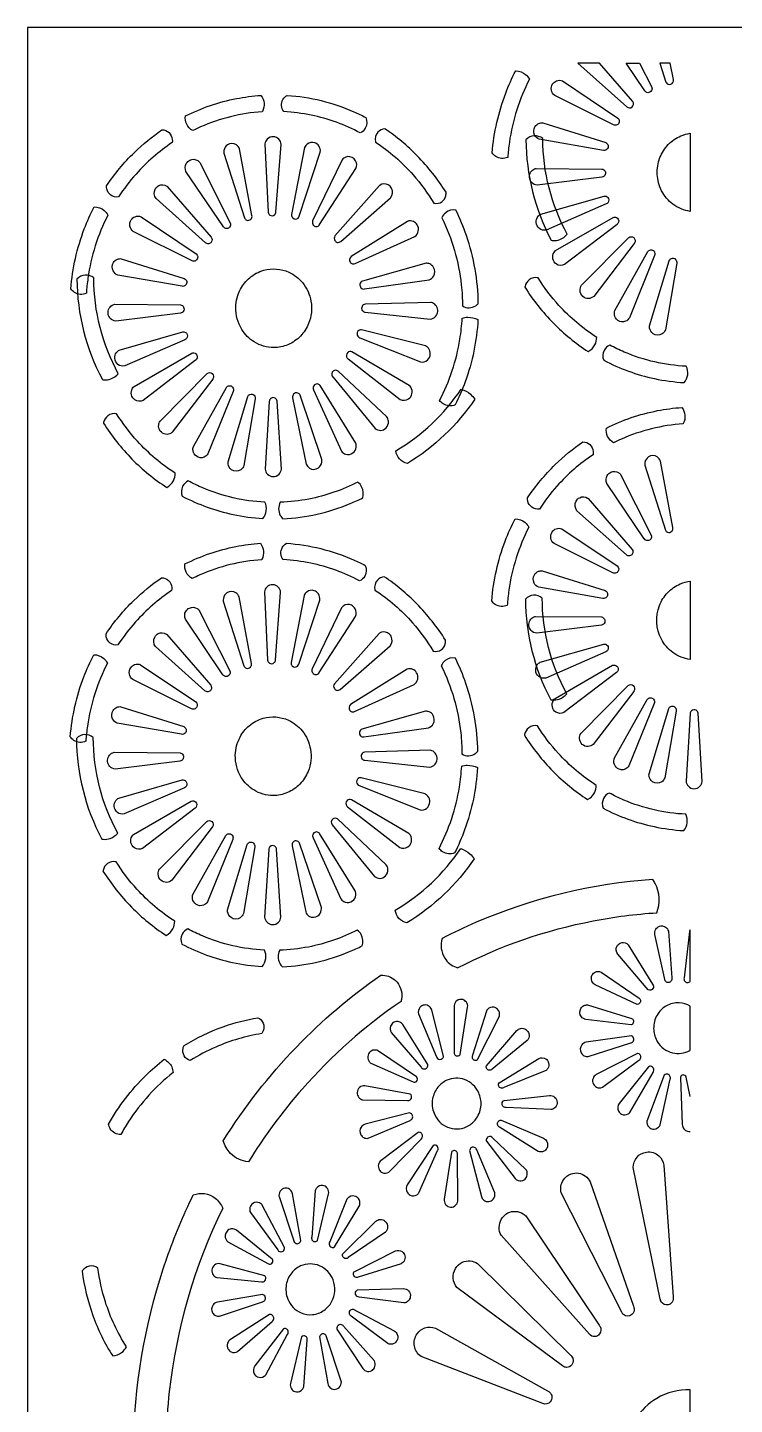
# Model space of a CAD drawing. Header units: millimetres. Extents: x -250 to 750, y -1000 to 1000.
# Drawn here: x -250 to 248, y 30 to 1000 of the extents above; entities that cross this region are included whole.
import ezdxf

# ---------------------------------------------------------------- set-up
doc = ezdxf.new("R2010")
doc.units = ezdxf.units.MM
doc.layers.add('Image', color=70, linetype='Continuous')

msp = doc.modelspace()

# ---------------------------------------------------------------- linework, layer by layer
at = {"layer": 'Image'}
msp.add_lwpolyline([(250, 1000), (-250, 1000), (-250, -1000), (250, -1000), (750, -1000), (750, 1000)], close=True, dxfattribs=at)
for points in [[(137.4, 975), (171.93, 944.13, 0.387094), (175.57, 944.05, 0.377377), (176.06, 947.92), (176.01, 947.98), (152.65, 975)], [(171.33, 975), (180.88, 975), (189.43, 958.08, -0.225381), (189.27, 955.54, -0.155632), (188.05, 954.37, -0.261207), (185.42, 954.53, -0.108449), (184.56, 955.39)], [(195.14, 975), (199.4, 961.6, 0.130391), (200.28, 960.44, 0.169611), (201.96, 959.87, 0.175476), (203.7, 960.52, 0.167351), (204.65, 962.17, 0.101764), (204.64, 963.37), (202.49, 975)], [(103.26, 963.59, 0.082595), (89.19, 919.2, 0.018752), (88.07, 908.55, -0.259254), (79.64, 909.17, -0.097878), (77.11, 911.66, -0.070627), (86.65, 953.82, -0.028296), (93.65, 969.5, -0.177435), (100.66, 966.85, -0.091688)], [(162.5, 931.46), (121.11, 952.03, -0.191001), (118.77, 955.84, -0.190896), (119.68, 960.26, -0.156955), (122.4, 962.49, -0.194939), (126.58, 962.44), (165.47, 936.28, -0.405473), (165.92, 932.21, -0.231673), (163.78, 931.14, -0.124591)], [(-84.82, 940.66, 0.087452), (-128.27, 929.95, 0.011517), (-133.7, 927.4, -0.162492), (-137.97, 931.83, -0.149188), (-138.84, 937.7, -0.068198), (-102.96, 949.96, -0.031476), (-85.67, 952.22, -0.292642), (-84.66, 940.96, -0.008281)], [(-15.83, 925.75, 0.071411), (-50.28, 938.25, 0.03824), (-69.64, 940.77, -0.303537), (-70.21, 949.41, -0.140269), (-67.31, 952.24, -0.08742), (-20.21, 940.67, -0.016285), (-11.91, 936.68, -0.241978), (-12.25, 929.05, -0.158877)], [(155.46, 913.44), (110.2, 921.31, -0.192874), (106.96, 924.27, -0.253631), (107.23, 930.12, -0.164198), (110.02, 932.52, -0.123303), (112.68, 932.89), (157.03, 918.93, -0.245729), (158.71, 916.84, -0.246154), (157.96, 914.23, -0.260204)], [(-148.22, 918.96, 0.062881), (-173.63, 896.81, 0.037035), (-185.98, 880.69, -0.205553), (-191.37, 881.95, -0.177154), (-194.2, 886.3, -0.070198), (-194.38, 888.45, -0.052104), (-174.82, 912.01, -0.043691), (-155.36, 927.97, -0.194824), (-150.41, 926.05, -0.185264), (-148.08, 921.13, -0.070969)], [(-75.11, 870.16), (-71.48, 917.68, 0.171833), (-73.13, 921.34, 0.191801), (-76.9, 923.1, 0.21169), (-81.2, 921.44, 0.161729), (-82.9, 917.99), (-80.61, 869.91, 0.220802), (-79.34, 867.87, 0.348084), (-75.99, 868.2, 0.189396)], [(-5.09, 919.35, -0.065756), (21.46, 896.18, -0.044695), (35.98, 876.35, 0.232271), (41.74, 877.34, 0.180998), (44.47, 881.54, 0.084603), (44.6, 883.99, 0.053468), (24.39, 909.59, 0.050019), (1.51, 928.72, 0.190407), (-3.3, 926.34, 0.237336), (-5.13, 919.52)], [(124.71, 850.62, 0.107197), (129.99, 854.36, 0.107776), (129.99, 854.36, -0.125115), (112.73, 921.78, 0.39411), (100.85, 921.01, 0.120984), (118.73, 850.2, 0.022964), (119.79, 850.05, 0.107779)], [(124.71, 850.62, 0.107197), (129.99, 854.36, 0.107776), (129.99, 854.36, -0.125115), (112.73, 921.78, 0.39411), (100.85, 921.01, 0.120984), (118.73, 850.2, 0.022964), (119.79, 850.05, 0.107779)], [(216.6, 925.49), (216.6, 870.53, -0.127757), (204.37, 875.54, -0.113497), (196.41, 885.03, -0.213615), (195.24, 908.39, -0.09902), (201.06, 917.55, -0.102699), (209.91, 923.67, -0.06744)], [(-92.04, 867.65), (-100.72, 914.45, 0.161395), (-103, 917.37, 0.305437), (-109.25, 917.34, 0.19976), (-111.76, 913.43, 0.074376), (-111.81, 911.59), (-97.29, 865.88, 0.204978), (-95.73, 864.34, 0.306638), (-92.76, 865.03, 0.242568)], [(-58.72, 867.12), (-43.95, 912.25, 0.188688), (-44.91, 916.6, 0.164146), (-47.8, 918.85, 0.256441), (-53.13, 917.92, 0.12917), (-54.94, 915.47), (-64.12, 868.28, 0.230014), (-63.27, 865.88, 0.397518), (-59.56, 865.79, 0.137476)], [(-112.12, 859.68), (-138.47, 898.7, -0.239533), (-138.23, 904.27, -0.154793), (-135.69, 906.67, -0.266428), (-130.13, 906.26, -0.079573), (-128.78, 904.99), (-107.26, 862.36, -0.260927), (-107.62, 859.5, -0.229291), (-109.7, 858.39, -0.254912), (-112.07, 859.59)], [(-44.4, 861.18), (-18.79, 900.73, 0.230244), (-19.03, 906.11, 0.15538), (-21.55, 908.56, 0.278711), (-27.33, 908.07, 0.076301), (-28.59, 906.82), (-49.32, 863.76, 0.262539), (-48.89, 860.91, 0.23068), (-46.77, 859.84, 0.255564), (-44.44, 861.12)], [(154.35, 894.62), (108.79, 888.96, -0.199107), (104.85, 890.88, -0.323961), (104.19, 898.05, -0.165954), (107, 900.49, -0.048578), (108.04, 900.79), (154.38, 900.34, -0.253337), (156.57, 898.8, -0.278915), (156.32, 895.76, -0.218913)], [(-124.76, 848.41), (-159.54, 879.5, -0.299825), (-160.11, 886.24, -0.15347), (-157.62, 888.67, -0.268031), (-152.03, 888.35, -0.021101), (-151.64, 888.07), (-120.67, 852.26, -0.312055), (-120.62, 848.9, -0.211977), (-122.47, 847.7, -0.230776)], [(-29.53, 849.37), (5.62, 880.02, 0.301239), (6.25, 886.78, 0.154143), (3.76, 889.23, 0.269333), (-1.85, 888.92, 0.017813), (-2.18, 888.68), (-33.56, 853.26, 0.313511), (-33.65, 849.89, 0.197931), (-31.94, 848.7, 0.243113)], [(-193.43, 867.87, 0.082595), (-207.49, 823.49, 0.018752), (-208.61, 812.83, -0.259254), (-217.05, 813.45, -0.097878), (-219.57, 815.94, -0.070627), (-210.04, 858.1, -0.028296), (-203.04, 873.78, -0.177435), (-196.03, 871.13, -0.091688)], [(157.44, 875.76), (115.12, 857.33, -0.230853), (110.31, 858.43, -0.207407), (108.09, 862.75, -0.176877), (109.25, 866.77, -0.117162), (111.27, 868.5), (155.95, 881.27, -0.268409), (158.53, 880.33, -0.336023), (158.69, 876.77, -0.148929)], [(-134.19, 835.74), (-175.58, 856.31, -0.191001), (-177.91, 860.12, -0.190896), (-177.01, 864.54, -0.156955), (-174.29, 866.77, -0.194939), (-170.11, 866.73), (-131.21, 840.56, -0.405473), (-130.77, 836.49, -0.231673), (-132.9, 835.43, -0.124591)], [(-19.38, 833.73), (22.64, 852.88, 0.19273), (25.1, 856.64, 0.192105), (24.3, 861.11, 0.157922), (21.6, 863.41, 0.190904), (17.51, 863.48), (-22.2, 838.65, 0.408429), (-22.75, 834.57, 0.233269), (-20.62, 833.46, 0.120152)], [(41.62, 866.03, -0.087205), (55.36, 818.81, -0.026133), (56.21, 803.89, 0.299312), (65.58, 804.09, 0.067358), (67.35, 805.69, 0.079186), (58.99, 853.47, 0.031834), (51.54, 871.34, 0.219825), (44.36, 869.6, 0.12163)], [(164.98, 861.31), (128.03, 833.05, -0.275916), (122.3, 833.4, -0.188595), (119.85, 837.06, -0.197956), (120.64, 841.66, -0.07342), (121.75, 842.96), (162.28, 866.31, -0.305607), (165.27, 865.79, -0.366156), (165.65, 862, -0.086603)], [(177.08, 847.96), (148.55, 810.63, -0.179588), (144.95, 809.12, -0.197111), (140.91, 810.61, -0.196697), (138.97, 814.81, -0.160661), (139.99, 818.49), (173.22, 852.05, -0.369317), (176.74, 852.02, -0.376444), (177.23, 848.16, -0.021963)], [(-141.23, 817.72), (-186.49, 825.6, -0.192874), (-189.72, 828.55, -0.253631), (-189.46, 834.4, -0.164198), (-186.67, 836.8, -0.123303), (-184, 837.18), (-139.65, 823.21, -0.245729), (-137.98, 821.12, -0.246154), (-138.73, 818.51, -0.260204)], [(191.46, 839.39), (173.71, 795.44, -0.158404), (171.02, 793.11, -0.260143), (165.59, 793.74, -0.193155), (163.21, 797.57, -0.124921), (163.43, 800.6), (186.68, 842.24, -0.217127), (188.6, 843.43, -0.261449), (191.09, 842.39, -0.274352)], [(206.98, 834.1), (199.02, 787.16, -0.161485), (196.79, 784.2, -0.317763), (190.32, 784.28, -0.199787), (187.93, 788.28, -0.062992), (187.9, 789.84), (201.71, 835.78, -0.205112), (203.25, 837.36, -0.307442), (206.23, 836.71, -0.241735)], [(-191.37, 752.45, 0.107197), (-186.1, 756.19, 0.107776), (-186.1, 756.19, -0.125115), (-203.35, 823.61, 0.39411), (-215.23, 822.84, 0.120984), (-197.35, 752.03, 0.022964), (-196.29, 751.88, 0.107779)], [(-191.37, 752.45, 0.107197), (-186.1, 756.19, 0.107776), (-186.1, 756.19, -0.125115), (-203.35, 823.61, 0.39411), (-215.23, 822.84, 0.120984), (-197.35, 752.03, 0.022964), (-196.29, 751.88, 0.107779)], [(-76.72, 774.59, -0.139461), (-90.43, 778.53, -0.114654), (-99.16, 787.32, -0.145214), (-103.38, 803.05, -0.117251), (-100.03, 815.75, -0.094704), (-93.6, 823.74, -0.108293), (-83.71, 829.03, -0.17705), (-66.02, 827.67, -0.115762), (-56.28, 820.1, -0.126773), (-50.46, 807.2, -0.140719), (-52.15, 791.5, -0.095862), (-57.85, 782.7, -0.102397), (-66.69, 776.62, -0.100331)], [(-12.82, 815.86), (32.65, 822.3, 0.193838), (35.98, 825.17, 0.254117), (35.86, 831.04, 0.164386), (33.12, 833.51, 0.121483), (30.51, 833.95), (-14.23, 821.39, 0.246876), (-15.97, 819.35, 0.246475), (-15.28, 816.72, 0.258599)], [(150.72, 781.75, -0.066258), (124.05, 804.3, -0.044949), (109.4, 823.71, 0.215186), (103.25, 822.32, 0.177083), (100.22, 817.55, 0.013978), (100.13, 817.08, 0.053883), (120.21, 791.78, 0.05404), (144.69, 771.76, 0.151539), (149.4, 776.51, 0.116415)], [(-142.33, 798.9), (-187.89, 793.24, -0.199107), (-191.83, 795.17, -0.323961), (-192.49, 802.34, -0.165954), (-189.68, 804.77, -0.048578), (-188.65, 805.08), (-142.31, 804.63, -0.253337), (-140.12, 803.08, -0.278915), (-140.37, 800.04, -0.218913)], [(-12.25, 799.44), (33.4, 794.58, 0.198927), (37.31, 796.57, 0.324251), (37.85, 803.76, 0.166212), (35, 806.14, 0.048376), (33.96, 806.42), (-12.37, 805.16, 0.253096), (-14.53, 803.58, 0.27924), (-14.23, 800.54, 0.218897)], [(59.87, 795.91, -0.123426), (67.11, 794.33, -0.073203), (58.07, 750.42, -0.029152), (51.06, 734.16, -0.241873), (42.58, 734.96, -0.089479), (40.03, 737.32, 0.080791), (54.39, 780.51, 0.025963), (55.98, 795.25, -0.137292)], [(-139.25, 780.04), (-181.57, 761.62, -0.230853), (-186.38, 762.72, -0.207407), (-188.59, 767.03, -0.176877), (-187.44, 771.05, -0.117162), (-185.42, 772.79), (-140.73, 785.56, -0.268409), (-138.15, 784.61, -0.336023), (-137.99, 781.05, -0.148929)], [(-16.15, 781.55), (26.68, 764.44, 0.231384), (31.47, 765.7, 0.207986), (33.55, 770.11, 0.178031), (32.24, 774.1, 0.114904), (30.2, 775.72), (-14.82, 787.11, 0.268933), (-17.38, 786.08, 0.338003), (-17.42, 782.5, 0.14678)], [(213.76, 761.42, -0.08931), (170.13, 771.4, -0.022258), (159.87, 776.33, 0.176322), (155.88, 772.57, 0.215818), (155.6, 765.65, 0.06842), (191.42, 752.71, 0.038082), (212.31, 749.89, 0.295471)], [(-131.71, 765.6), (-168.66, 737.33, -0.275916), (-174.39, 737.68, -0.188595), (-176.84, 741.34, -0.197956), (-176.05, 745.94, -0.07342), (-174.93, 747.25), (-134.41, 770.59, -0.305607), (-131.42, 770.08, -0.366156), (-131.04, 766.29, -0.086603)], [(-24.35, 766.58), (12.42, 738.08, 0.275527), (18.15, 738.39, 0.188371), (20.62, 742.01, 0.197521), (19.88, 746.62, 0.074456), (18.76, 747.95), (-21.63, 771.56, 0.305205), (-24.62, 771.07, 0.382004), (-24.94, 767.16, 0.073265)], [(-119.61, 752.24), (-148.14, 714.92, -0.179588), (-151.73, 713.4, -0.197111), (-155.77, 714.89, -0.196697), (-157.72, 719.1, -0.160661), (-156.7, 722.78), (-123.47, 756.33, -0.369317), (-119.95, 756.3, -0.376444), (-119.46, 752.45, -0.021963)], [(-35.14, 753.85), (-5.34, 717.6, 0.187558), (-1.53, 716.22, 0.193695), (2.37, 717.93, 0.21241), (4.07, 722.63, 0.140312), (2.94, 725.77), (-31.42, 758.07, 0.348668), (-34.78, 758.05, 0.401834), (-35.27, 754, 0.017923)], [(-105.22, 743.67), (-122.98, 699.72, -0.158404), (-125.67, 697.4, -0.260143), (-131.1, 698.02, -0.193155), (-133.48, 701.85, -0.124921), (-133.26, 704.89), (-110, 746.52, -0.217127), (-108.08, 747.72, -0.261449), (-105.6, 746.68, -0.274352)], [(-48.66, 744.79), (-29, 701.72, 0.16827), (-26.02, 699.46, 0.245809), (-20.89, 700.35, 0.201005), (-18.59, 704.45, 0.120869), (-18.96, 707.36), (-44.01, 747.86, 0.231682), (-46.12, 748.97, 0.257082), (-48.48, 747.71, 0.2642)], [(-89.71, 738.39), (-97.66, 691.45, -0.161485), (-99.9, 688.49, -0.317763), (-106.36, 688.57, -0.199787), (-108.76, 692.56, -0.062992), (-108.79, 694.12), (-94.98, 740.07, -0.205112), (-93.44, 741.64, -0.307442), (-90.45, 740.99, -0.241735)], [(-79.82, 736.55), (-82.74, 688.99, 0.172026), (-81.04, 685.35, 0.191923), (-77.25, 683.66, 0.211473), (-72.97, 685.39, 0.161596), (-71.32, 688.86), (-74.32, 736.9, 0.221073), (-75.62, 738.91, 0.347801), (-78.97, 738.53, 0.189267)], [(-63.36, 739.18), (-53.83, 692.55, 0.161264), (-51.52, 689.68, 0.304557), (-45.28, 689.82, 0.19918), (-42.83, 693.76, 0.075718), (-42.8, 695.63), (-58.15, 741.05, 0.204786), (-59.73, 742.56, 0.30565), (-62.69, 741.82, 0.243622)], [(61.8, 741.68, -0.065364), (64.81, 738.16, -0.108135), (17.42, 692.98, -0.325935), (9.23, 701.94, 0.113515), (55.32, 745.36, -0.092972), (55.32, 745.36, -0.093745)], [(61.8, 741.68, -0.065364), (64.81, 738.16, -0.108135), (17.42, 692.98, -0.325935), (9.23, 701.94, 0.113515), (55.32, 745.36, -0.092972), (55.32, 745.36, -0.093745)], [(-145.97, 686.04, -0.066258), (-172.64, 708.59, -0.044949), (-187.28, 728, 0.215186), (-193.43, 726.61, 0.177083), (-196.47, 721.83, 0.013978), (-196.56, 721.37, 0.053883), (-176.48, 696.06, 0.05404), (-152, 676.04, 0.151539), (-147.29, 680.79, 0.116415)], [(211.5, 720.85, 0.087452), (168.05, 710.13, 0.011517), (162.62, 707.58, -0.162492), (158.35, 712.01, -0.149188), (157.49, 717.88, -0.068198), (193.37, 730.14, -0.031476), (210.65, 732.4, -0.292642), (211.67, 721.14, -0.008281)], [(148.1, 699.14, 0.062881), (122.7, 676.99, 0.037035), (110.34, 660.87, -0.205553), (104.95, 662.13, -0.177154), (102.12, 666.48, -0.070198), (101.94, 668.63, -0.052104), (121.5, 692.19, -0.043691), (140.96, 708.15, -0.194824), (145.91, 706.23, -0.185264), (148.24, 701.31, -0.070969)], [(204.28, 647.83), (195.6, 694.63, 0.161395), (193.33, 697.55, 0.305437), (187.07, 697.52, 0.19976), (184.56, 693.61, 0.074376), (184.51, 691.77), (199.04, 646.06, 0.204978), (200.59, 644.52, 0.306638), (203.57, 645.21, 0.242568)], [(-82.93, 665.7, -0.08931), (-126.56, 675.69, -0.022258), (-136.82, 680.62, 0.176322), (-140.81, 676.85, 0.215818), (-141.09, 669.93, 0.06842), (-105.27, 656.99, 0.038082), (-84.38, 654.17, 0.295471)], [(-17.47, 679.87, -0.071174), (-51.95, 667.89, -0.039801), (-72.12, 665.6, 0.249732), (-72.08, 656.4, 0.082588), (-70.19, 653.96, 0.086847), (-22.91, 664.64, 0.017103), (-14.07, 668.69, 0.196913), (-14.79, 676.6, 0.106803)], [(184.2, 639.86), (157.85, 678.88, -0.239533), (158.09, 684.45, -0.154793), (160.63, 686.85, -0.266428), (166.19, 686.44, -0.079573), (167.54, 685.17), (189.07, 642.54, -0.260927), (188.7, 639.69, -0.229291), (186.62, 638.57, -0.254912), (184.26, 639.77)], [(171.57, 628.6), (136.78, 659.68, -0.299825), (136.22, 666.42, -0.15347), (138.7, 668.85, -0.268031), (144.29, 668.53, -0.021101), (144.68, 668.25), (175.65, 632.44, -0.312055), (175.71, 629.08, -0.211977), (173.85, 627.88, -0.230776)], [(102.89, 648.05, 0.082595), (88.83, 603.67, 0.018752), (87.71, 593.01, -0.259254), (79.28, 593.63, -0.097878), (76.75, 596.12, -0.070627), (86.28, 638.28, -0.028296), (93.28, 653.96, -0.177435), (100.3, 651.31, -0.091688)], [(162.13, 615.92), (120.74, 636.49, -0.191001), (118.41, 640.3, -0.190896), (119.31, 644.72, -0.156955), (122.03, 646.95, -0.194939), (126.21, 646.91), (165.11, 620.74, -0.405473), (165.55, 616.67, -0.231673), (163.42, 615.61, -0.124591)], [(-85.18, 625.13, 0.087452), (-128.64, 614.42, 0.011517), (-134.07, 611.86, -0.162492), (-138.34, 616.3, -0.149188), (-139.2, 622.16, -0.068198), (-103.32, 634.42, -0.031476), (-86.04, 636.69, -0.292642), (-85.02, 625.43, -0.008281)], [(-16.2, 610.22, 0.071411), (-50.65, 622.72, 0.03824), (-70, 625.23, -0.303537), (-70.57, 633.88, -0.140269), (-67.68, 636.7, -0.08742), (-20.58, 625.14, -0.016285), (-12.28, 621.15, -0.241978), (-12.62, 613.51, -0.158877)], [(-148.59, 603.43, 0.062881), (-173.99, 581.28, 0.037035), (-186.35, 565.15, -0.205553), (-191.74, 566.41, -0.177154), (-194.56, 570.76, -0.070198), (-194.75, 572.91, -0.052104), (-175.18, 596.47, -0.043691), (-155.72, 612.43, -0.194824), (-150.78, 610.51, -0.185264), (-148.45, 605.6, -0.070969)], [(-5.46, 603.81, -0.065756), (21.09, 580.64, -0.044695), (35.61, 560.82, 0.232271), (41.37, 561.81, 0.180998), (44.11, 566, 0.084603), (44.23, 568.46, 0.053468), (24.03, 594.05, 0.050019), (1.15, 613.19, 0.190407), (-3.67, 610.81, 0.237336), (-5.49, 603.99)], [(155.09, 597.9), (109.84, 605.78, -0.192874), (106.6, 608.73, -0.253631), (106.86, 614.58, -0.164198), (109.65, 616.98, -0.123303), (112.32, 617.36), (156.67, 603.39, -0.245729), (158.34, 601.3, -0.246154), (157.59, 598.7, -0.260204)], [(-92.41, 552.11), (-101.09, 598.92, 0.161395), (-103.36, 601.83, 0.305437), (-109.61, 601.81, 0.19976), (-112.12, 597.89, 0.074376), (-112.17, 596.06), (-97.65, 550.35, 0.204978), (-96.1, 548.8, 0.306638), (-93.12, 549.49, 0.242568)], [(-75.47, 554.63), (-71.85, 602.14, 0.171833), (-73.5, 605.81, 0.191801), (-77.26, 607.56, 0.21169), (-81.56, 605.9, 0.161729), (-83.26, 602.45), (-80.98, 554.37, 0.220802), (-79.71, 552.34, 0.348084), (-76.36, 552.66, 0.189396)], [(-59.08, 551.59), (-44.31, 596.71, 0.188688), (-45.28, 601.06, 0.164146), (-48.16, 603.31, 0.256441), (-53.5, 602.38, 0.12917), (-55.31, 599.93), (-64.48, 552.75, 0.230014), (-63.64, 550.35, 0.397518), (-59.92, 550.26, 0.137476)], [(216.6, 610), (216.6, 554.94, -0.127974), (204.29, 559.79, -0.113698), (196.21, 569.17, -0.217057), (194.88, 592.87, -0.09911), (200.71, 602.03, -0.102535), (209.55, 608.13, -0.070951)], [(-112.49, 544.14), (-138.84, 583.17, -0.239533), (-138.6, 588.73, -0.154793), (-136.05, 591.13, -0.266428), (-130.5, 590.72, -0.079573), (-129.15, 589.45), (-107.62, 546.82, -0.260927), (-107.99, 543.97, -0.229291), (-110.07, 542.85, -0.254912), (-112.43, 544.05)], [(-44.77, 545.64), (-19.16, 585.19, 0.230244), (-19.4, 590.57, 0.15538), (-21.91, 593.02, 0.278711), (-27.69, 592.54, 0.076301), (-28.96, 591.28), (-49.68, 548.23, 0.262539), (-49.26, 545.37, 0.23068), (-47.14, 544.3, 0.255564), (-44.8, 545.59)], [(124.32, 526.99, 0.107197), (129.6, 530.73, 0.107776), (129.6, 530.73, -0.125115), (112.34, 598.16, 0.39411), (100.46, 597.38, 0.120984), (118.34, 526.57, 0.022964), (119.4, 526.42, 0.107779)], [(124.32, 526.99, 0.107197), (129.6, 530.73, 0.107776), (129.6, 530.73, -0.125115), (112.34, 598.16, 0.39411), (100.46, 597.38, 0.120984), (118.34, 526.57, 0.022964), (119.4, 526.42, 0.107779)], [(153.99, 579.08), (108.43, 573.42, -0.199107), (104.49, 575.35, -0.323961), (103.83, 582.52, -0.165954), (106.64, 584.95, -0.048578), (107.68, 585.26), (154.01, 584.81, -0.253337), (156.2, 583.26, -0.278915), (155.95, 580.22, -0.218913)], [(-125.12, 532.88), (-159.9, 563.97, -0.299825), (-160.47, 570.71, -0.15347), (-157.99, 573.14, -0.268031), (-152.4, 572.82, -0.021101), (-152.01, 572.54), (-121.04, 536.72, -0.312055), (-120.98, 533.36, -0.211977), (-122.84, 532.16, -0.230776)], [(-29.89, 533.83), (5.25, 564.48, 0.301239), (5.88, 571.24, 0.154143), (3.4, 573.69, 0.269333), (-2.21, 573.38, 0.017813), (-2.55, 573.15), (-33.93, 537.73, 0.313511), (-34.02, 534.36, 0.197931), (-32.3, 533.17, 0.243113)], [(157.07, 560.22), (114.76, 541.8, -0.230853), (109.94, 542.9, -0.207407), (107.73, 547.21, -0.176877), (108.89, 551.23, -0.117162), (110.91, 552.97), (155.59, 565.74, -0.268409), (158.17, 564.79, -0.336023), (158.33, 561.23, -0.148929)], [(-193.79, 552.33, 0.082595), (-207.86, 507.95, 0.018752), (-208.98, 497.3, -0.259254), (-217.41, 497.92, -0.097878), (-219.94, 500.41, -0.070627), (-210.4, 542.56, -0.028296), (-203.4, 558.24, -0.177435), (-196.39, 555.59, -0.091688)], [(41.26, 550.5, -0.087205), (54.99, 503.27, -0.026133), (55.84, 488.36, 0.299312), (65.21, 488.55, 0.067358), (66.98, 490.16, 0.079186), (58.62, 537.94, 0.031834), (51.18, 555.8, 0.219825), (43.99, 554.06, 0.12163)], [(-134.55, 520.21), (-175.95, 540.78, -0.191001), (-178.28, 544.59, -0.190896), (-177.38, 549, -0.156955), (-174.66, 551.23, -0.194939), (-170.48, 551.19), (-131.58, 525.03, -0.405473), (-131.14, 520.95, -0.231673), (-133.27, 519.89, -0.124591)], [(-19.74, 518.2), (22.28, 537.35, 0.19273), (24.74, 541.11, 0.192105), (23.93, 545.58, 0.157922), (21.24, 547.88, 0.190904), (17.14, 547.94), (-22.56, 523.12, 0.408429), (-23.11, 519.03, 0.233269), (-20.99, 517.92, 0.120152)], [(164.61, 545.78), (127.66, 517.51, -0.275916), (121.93, 517.86, -0.188595), (119.48, 521.52, -0.197956), (120.27, 526.12, -0.07342), (121.39, 527.43), (161.92, 550.77, -0.305607), (164.91, 550.26, -0.366156), (165.29, 546.47, -0.086603)], [(176.72, 532.42), (148.18, 495.1, -0.179588), (144.59, 493.59, -0.197111), (140.55, 495.07, -0.196697), (138.61, 499.28, -0.160661), (139.63, 502.96), (172.86, 536.51, -0.369317), (176.37, 536.48, -0.376444), (176.87, 532.63, -0.021963)], [(191.1, 523.85), (173.34, 479.9, -0.158404), (170.65, 477.58, -0.260143), (165.22, 478.2, -0.193155), (162.84, 482.04, -0.124921), (163.06, 485.07), (186.32, 526.7, -0.217127), (188.24, 527.9, -0.261449), (190.72, 526.86, -0.274352)], [(-141.59, 502.19), (-186.85, 510.06, -0.192874), (-190.09, 513.02, -0.253631), (-189.83, 518.87, -0.164198), (-187.04, 521.26, -0.123303), (-184.37, 521.64), (-140.02, 507.67, -0.245729), (-138.35, 505.58, -0.246154), (-139.1, 502.98, -0.260204)], [(-77.08, 459.05, -0.139461), (-90.79, 462.99, -0.114654), (-99.53, 471.79, -0.145214), (-103.74, 487.51, -0.117251), (-100.39, 500.22, -0.094704), (-93.96, 508.21, -0.108293), (-84.08, 513.49, -0.17705), (-66.38, 512.14, -0.115762), (-56.65, 504.57, -0.126773), (-50.83, 491.67, -0.140719), (-52.51, 475.97, -0.095862), (-58.22, 467.17, -0.102397), (-67.05, 461.08, -0.100331)], [(-13.18, 500.32), (32.28, 506.77, 0.193838), (35.61, 509.63, 0.254117), (35.5, 515.5, 0.164386), (32.76, 517.97, 0.121483), (30.14, 518.42), (-14.6, 505.86, 0.246876), (-16.33, 503.81, 0.246475), (-15.64, 501.18, 0.258599)], [(206.61, 518.57), (198.66, 471.63, -0.161485), (196.43, 468.67, -0.317763), (189.96, 468.75, -0.199787), (187.56, 472.74, -0.062992), (187.53, 474.3), (201.35, 520.25, -0.205112), (202.88, 521.82, -0.307442), (205.87, 521.17, -0.241735)], [(216.5, 516.73), (213.58, 469.17, 0.172026), (215.29, 465.53, 0.191923), (219.08, 463.84, 0.211473), (223.35, 465.57, 0.161596), (225, 469.04), (222, 517.08, 0.221073), (220.7, 519.09, 0.347801), (217.35, 518.71, 0.189267)], [(150.36, 466.22, -0.066258), (123.68, 488.77, -0.044949), (109.04, 508.18, 0.215186), (102.89, 506.79, 0.177083), (99.85, 502.01, 0.013978), (99.77, 501.55, 0.053883), (119.84, 476.24, 0.05404), (144.32, 456.22, 0.151539), (149.03, 460.97, 0.116415)], [(-191.76, 428.82, 0.107197), (-186.48, 432.56, 0.107776), (-186.48, 432.56, -0.125115), (-203.74, 499.99, 0.39411), (-215.62, 499.21, 0.120984), (-197.74, 428.4, 0.022964), (-196.68, 428.25, 0.107779)], [(-191.76, 428.82, 0.107197), (-186.48, 432.56, 0.107776), (-186.48, 432.56, -0.125115), (-203.74, 499.99, 0.39411), (-215.62, 499.21, 0.120984), (-197.74, 428.4, 0.022964), (-196.68, 428.25, 0.107779)], [(-191.76, 428.82, 0.107197), (-186.48, 432.56, 0.107776), (-186.48, 432.56, -0.125115), (-203.74, 499.99, 0.39411), (-215.62, 499.21, 0.120984), (-197.74, 428.4, 0.022964), (-196.68, 428.25, 0.107779)], [(-191.76, 428.82, 0.107197), (-186.48, 432.56, 0.107776), (-186.48, 432.56, -0.125115), (-203.74, 499.99, 0.39411), (-215.62, 499.21, 0.120984), (-197.74, 428.4, 0.022964), (-196.68, 428.25, 0.107779)], [(-191.76, 428.82, 0.107197), (-186.48, 432.56, 0.107776), (-186.48, 432.56, -0.125115), (-203.74, 499.99, 0.39411), (-215.62, 499.21, 0.120984), (-197.74, 428.4, 0.022964), (-196.68, 428.25, 0.107779)], [(-191.76, 428.82, 0.107197), (-186.48, 432.56, 0.107776), (-186.48, 432.56, -0.125115), (-203.74, 499.99, 0.39411), (-215.62, 499.21, 0.120984), (-197.74, 428.4, 0.022964), (-196.68, 428.25, 0.107779)], [(-142.7, 483.37), (-188.26, 477.7, -0.199107), (-192.2, 479.63, -0.323961), (-192.86, 486.8, -0.165954), (-190.05, 489.23, -0.048578), (-189.01, 489.54), (-142.67, 489.09, -0.253337), (-140.49, 487.55, -0.278915), (-140.73, 484.5, -0.218913)], [(-12.61, 483.9), (33.03, 479.04, 0.198927), (36.94, 481.04, 0.324251), (37.48, 488.22, 0.166212), (34.63, 490.6, 0.048376), (33.59, 490.89), (-12.73, 489.63, 0.253096), (-14.89, 488.04, 0.27924), (-14.6, 485, 0.218897)], [(59.51, 480.37, -0.123426), (66.74, 478.79, -0.073203), (57.71, 434.89, -0.029152), (50.69, 418.63, -0.241873), (42.21, 419.42, -0.089479), (39.67, 421.78, 0.080791), (54.02, 464.98, 0.025963), (55.62, 479.72, -0.137292)], [(-139.61, 464.51), (-181.93, 446.08, -0.230853), (-186.74, 447.18, -0.207407), (-188.96, 451.5, -0.176877), (-187.8, 455.51, -0.117162), (-185.78, 457.25), (-141.1, 470.02, -0.268409), (-138.52, 469.08, -0.336023), (-138.36, 465.51, -0.148929)], [(-16.52, 466.01), (26.31, 448.91, 0.231384), (31.11, 450.17, 0.207986), (33.18, 454.58, 0.178031), (31.87, 458.56, 0.114904), (29.84, 460.19), (-15.19, 471.57, 0.268933), (-17.75, 470.54, 0.338003), (-17.78, 466.96, 0.14678)], [(-24.72, 451.05), (12.06, 422.54, 0.275527), (17.78, 422.85, 0.188371), (20.26, 426.48, 0.197521), (19.51, 431.08, 0.074456), (18.39, 432.42), (-21.99, 456.02, 0.305205), (-24.98, 455.53, 0.382004), (-25.3, 451.62, 0.073265)], [(213.39, 445.88, -0.08931), (169.77, 455.87, -0.022258), (159.5, 460.8, 0.176322), (155.51, 457.03, 0.215818), (155.24, 450.11, 0.06842), (191.05, 437.17, 0.038082), (211.94, 434.35, 0.295471)], [(-132.08, 450.06), (-169.03, 421.8, -0.275916), (-174.76, 422.15, -0.188595), (-177.2, 425.8, -0.197956), (-176.41, 430.4, -0.07342), (-175.3, 431.71), (-134.77, 455.05, -0.305607), (-131.78, 454.54, -0.366156), (-131.4, 450.75, -0.086603)], [(-119.97, 436.71), (-148.51, 399.38, -0.179588), (-152.1, 397.87, -0.197111), (-156.14, 399.36, -0.196697), (-158.08, 403.56, -0.160661), (-157.06, 407.24), (-123.83, 440.79, -0.369317), (-120.31, 440.77, -0.376444), (-119.82, 436.91, -0.021963)], [(-35.5, 438.31), (-5.7, 402.06, 0.187558), (-1.9, 400.69, 0.193695), (2, 402.4, 0.21241), (3.7, 407.09, 0.140312), (2.57, 410.24), (-31.78, 442.54, 0.348668), (-35.14, 442.51, 0.401834), (-35.63, 438.47, 0.017923)], [(-105.59, 428.14), (-123.34, 384.19, -0.158404), (-126.04, 381.86, -0.260143), (-131.46, 382.49, -0.193155), (-133.85, 386.32, -0.124921), (-133.62, 389.35), (-110.37, 430.99, -0.217127), (-108.45, 432.18, -0.261449), (-105.96, 431.14, -0.274352)], [(-63.72, 423.64), (-54.2, 377.02, 0.161264), (-51.88, 374.15, 0.304557), (-45.64, 374.28, 0.19918), (-43.19, 378.22, 0.075718), (-43.17, 380.09), (-58.51, 425.51, 0.204786), (-60.09, 427.02, 0.30565), (-63.05, 426.29, 0.243622)], [(-49.02, 429.25), (-29.37, 386.18, 0.16827), (-26.39, 383.92, 0.245809), (-21.25, 384.81, 0.201005), (-18.96, 388.91, 0.120869), (-19.32, 391.83), (-44.37, 432.32, 0.231682), (-46.48, 433.43, 0.257082), (-48.85, 432.18, 0.2642)], [(-90.07, 422.85), (-98.03, 375.91, -0.161485), (-100.26, 372.95, -0.317763), (-106.73, 373.03, -0.199787), (-109.13, 377.03, -0.062992), (-109.16, 378.58), (-95.34, 424.53, -0.205112), (-93.81, 426.1, -0.307442), (-90.82, 425.45, -0.241735)], [(-80.19, 421.02), (-83.11, 373.45, 0.172026), (-81.4, 369.81, 0.191923), (-77.61, 368.12, 0.211473), (-73.34, 369.85, 0.161596), (-71.69, 373.33), (-74.69, 421.36, 0.221073), (-75.99, 423.38, 0.347801), (-79.34, 423, 0.189267)], [(61.41, 418.06, -0.065364), (64.42, 414.53, -0.108135), (17.03, 369.36, -0.325935), (8.84, 378.31, 0.113515), (54.93, 421.73, -0.092972), (54.93, 421.73, -0.093745)], [(61.41, 418.06, -0.065364), (64.42, 414.53, -0.108135), (17.03, 369.36, -0.325935), (8.84, 378.31, 0.113515), (54.93, 421.73, -0.092972), (54.93, 421.73, -0.093745)], [(-146.33, 370.5, -0.066258), (-173.01, 393.05, -0.044949), (-187.65, 412.46, 0.215186), (-193.8, 411.07, 0.177083), (-196.83, 406.29, 0.013978), (-196.92, 405.83, 0.053883), (-176.85, 380.52, 0.05404), (-152.36, 360.51, 0.151539), (-147.66, 365.25, 0.116415)], [(192.98, 376.49, 0.211645), (191.84, 397.12, 0.032284), (190.2, 399.88, 0.084698), (65.89, 369.75, 0.017272), (41.87, 358.41, 0.21876), (43.66, 344.61, 0.171065), (51.71, 338.11, 0.018828), (52.8, 337.77, -0.070852), (148.25, 370.75, -0.031766)], [(-83.29, 350.16, -0.08931), (-126.92, 360.15, -0.022258), (-137.18, 365.08, 0.176322), (-141.18, 361.31, 0.215818), (-141.45, 354.4, 0.06842), (-105.64, 341.46, 0.038082), (-84.75, 338.64, 0.295471)], [(-17.84, 364.33, -0.071174), (-52.31, 352.35, -0.039801), (-72.49, 350.07, 0.249732), (-72.44, 340.86, 0.082588), (-70.56, 338.43, 0.086847), (-23.28, 349.1, 0.017103), (-14.44, 353.15, 0.196913), (-15.15, 361.07, 0.106803)], [(198.95, 328.48), (191.72, 361.13, -0.196111), (192.4, 364.97, -0.163595), (194.78, 366.93, -0.250833), (199.2, 366.35, -0.178486), (201.15, 363.42), (203.55, 330.53, -0.178964), (203.24, 328.65, -0.198544), (201.72, 327.44, -0.272409), (199.26, 328.1, -0.047027)], [(212.19, 330.57, 0.22319), (212.68, 328.32, 0.207377), (214.41, 327.33, 0.246491), (216.59, 328.22), (216.6, 328.23), (216.6, 364.48, 0.059727), (216.12, 363.35), (212.2, 330.62, -0.003441)], [(186.92, 322.16), (165.56, 347.25, -0.310564), (165.04, 353.09, -0.149252), (167.1, 355.06, -0.270369), (171.84, 354.77, -0.064773), (172.79, 353.94), (190.02, 326.23, -0.306271), (190.26, 323.18, -0.18159), (188.9, 322.02, -0.208899)], [(-94.51, 201.03, -0.183008), (-107.13, 207.01, -0.124386), (-112.19, 215.94, -0.052074), (-60.77, 281.84, -0.049734), (-1.34, 332.44, -0.21055), (8.99, 328.79, -0.231679), (13.45, 316.65, -0.044838), (12.95, 314.05, 0.062287), (-56.54, 252.39, 0.041803)], [(179.17, 311.96), (149.58, 325.7, -0.179539), (147.28, 328.28, -0.224332), (147.55, 332.65, -0.154888), (149.66, 334.67, -0.22984), (153.72, 334.7), (179.98, 316.73, 0.030611), (180.17, 316.63, -0.228019), (181.44, 314.89, -0.228359), (180.88, 312.78, -0.21397)], [(245.31, 339.1, -0.026212)], [(42.85, 275.48), (34.55, 307.85, 0.156691), (32.91, 310.43, 0.20536), (29.37, 311.5, 0.189636), (26.25, 309.82, 0.23691), (25.18, 305.29), (37.87, 275.05, 0.123963), (38.53, 273.92, 0.392567), (41.91, 273.73, 0.190639)], [(54.6, 276.67), (59.83, 309.89, 0.187515), (58.92, 313.47, 0.164931), (56.46, 315.27, 0.240652), (52.25, 314.54, 0.19534), (50.32, 311.25), (50.33, 278.59, -0.02815), (50.3, 278.37, 0.212132), (50.9, 276.42, 0.240011), (52.84, 275.62, 0.225795)], [(174.94, 297.47), (143.02, 301.35, -0.18941), (139.91, 303.2, -0.3023), (139.49, 309.03, -0.149615), (141.59, 311.04, -0.148778), (144.32, 311.51), (174.44, 302.27, 0.027001), (174.65, 302.24, -0.228806), (176.32, 300.96, -0.281468), (176.12, 298.33, -0.159262)], [(216.6, 310.69, 0.12496), (208.74, 313.06, 0.140525), (199.75, 310.89, 0.114998), (193.9, 305.45, 0.135598), (190.81, 296.14, 0.121814), (192.48, 287.47, 0.099407), (196.58, 281.82, 0.10278), (202.5, 278.26, 0.193162), (214.9, 278.82, 0.028136), (216.6, 279.71)], [(-85.11, 291.39, 0.062881), (-117.45, 281.89, 0.037035), (-135.41, 272.4, -0.205553), (-139.78, 275.8, -0.177154), (-140.54, 280.93, -0.070198), (-139.8, 282.97, -0.052104), (-112.18, 296.19, -0.043691), (-87.83, 302.55, -0.194824), (-84.14, 298.75, -0.185264), (-84.08, 293.3, -0.070969)], [(66.8, 273.1), (81.83, 302.61, 0.235374), (81.74, 307.32, 0.155717), (79.6, 309.46, 0.272238), (74.74, 309.18, 0.127795), (73.04, 307.26), (63.27, 276.25, -0.025729), (63.18, 276.05, 0.260063), (63.42, 273.6, 0.215793), (65.07, 272.6, 0.201687)], [(31.77, 269.62), (14.16, 297.68, 0.149319), (12.01, 299.52, 0.249404), (7.6, 299.18, 0.171627), (5.55, 296.51, 0.206158), (5.91, 292.43, 0.012141), (6.03, 292.22), (27.17, 267.6, 0.078431), (27.74, 266.99, 0.349448), (30.84, 267.01, 0.247764), (31.81, 269.36, 0.024197)], [(73.01, 268.74), (94.57, 293.5, -0.153882), (97.09, 294.96, -0.209528), (100.88, 294.2, -0.172677), (102.87, 291.36, -0.197565), (102.4, 287.37, -0.052284), (101.78, 286.5), (77.07, 266.37, 0.027571), (76.93, 266.22, -0.239664), (74.95, 265.54, -0.218172), (73.28, 266.63, -0.218406)], [(175.12, 289.68), (143.26, 285.29, 0.18895), (140.17, 283.41, 0.291409), (139.73, 277.75, 0.149119), (141.78, 275.69, 0.160045), (144.71, 275.16), (174.69, 284.87, -0.027008), (174.9, 284.91, 0.22825), (176.55, 286.21, 0.281244), (176.31, 288.83, 0.160392)], [(-147.53, 263.87, 0.082595), (-178.86, 229.43, 0.018752), (-184.33, 220.22, -0.259254), (-191.74, 224.3, -0.097878), (-192.99, 227.62, -0.070627), (-166.71, 261.94, -0.028296), (-153.8, 273.26, -0.177435), (-148.53, 267.92, -0.091688)], [(23.84, 260.93), (-2.85, 278.98, 0.299649), (-8.13, 279.02, 0.176856), (-10.24, 276.18, 0.20344), (-9.78, 272.09, 0.111285), (-8.31, 270.45), (21.57, 257.32, 0.286357), (23.74, 257.72, 0.37791), (24.04, 260.69, 0.035511)], [(81.92, 256.75), (109.86, 273.82, -0.284367), (114.77, 273.59, -0.180243), (116.77, 270.7, -0.198351), (116.22, 266.83, -0.127196), (114.51, 265.1), (85.19, 253.31, 0.030405), (85.01, 253.2, -0.318441), (82.34, 253.51, -0.366054)], [(179.39, 277.29), (150.3, 262.45, 0.177644), (148.09, 259.82, 0.212824), (148.39, 255.65, 0.153389), (150.45, 253.6, 0.245034), (154.75, 253.62), (180.36, 272.56, -0.030654), (180.55, 272.66, 0.225691), (181.75, 274.43, 0.212445), (181.23, 276.41, 0.210016), (179.58, 277.28, 0.021221)], [(187.14, 268.04), (166.57, 242.24, 0.293872), (166.08, 236.66, 0.150345), (168.1, 234.61, 0.273162), (172.88, 234.8, 0.076699), (174, 235.8), (190.36, 264.07, 0.295717), (190.56, 267.04, 0.183249), (189.19, 268.21, 0.217586)], [(198.16, 262.06), (186.36, 230.88, 0.222701), (186.73, 226.51, 0.150325), (188.82, 224.54, 0.269354), (193.54, 224.89, 0.14817), (195.36, 227.17), (202.41, 259.33, 0.203366), (202.27, 261.47, 0.195087), (200.84, 262.75, 0.283956), (198.27, 262.17, 0.015246)], [(19.43, 248.71), (-12.48, 254.57, 0.217723), (-16.24, 253.43, 0.20608), (-17.93, 249.77, 0.178029), (-16.82, 246.45, 0.165405), (-14.26, 244.79, 0.01936), (-13.91, 244.71), (17.53, 244.3, -0.03031), (17.74, 244.27, 0.250426), (19.81, 245.06, 0.343641), (19.96, 248.16, 0.07974)], [(66.08, 231.7, 0.136097), (69.24, 241.03, 0.121784), (67.62, 249.71, 0.099363), (63.56, 255.38, 0.102744), (57.66, 258.98, 0.193199), (45.25, 258.49, 0.115813), (38.94, 253.64, 0.12634), (35.15, 245.38, 0.141163), (36.17, 235.21, 0.099505), (40, 229.32, 0.101949), (45.7, 225.46, 0.205974), (58.87, 225.65, 0.115813), (65.18, 230.5, 0.021089)], [(85.43, 244.28), (117.5, 247.81, -0.207024), (121.09, 246.63, -0.20617), (122.8, 242.93, -0.178129), (121.68, 239.58, -0.1655), (119.09, 237.91, -0.029551), (118.55, 237.81), (86.83, 239.29, -0.260339), (84.57, 240.36, -0.317551), (84.56, 243.5, -0.115579)], [(18.96, 235.44), (-12.36, 227.47, 0.178386), (-15.11, 225.5, 0.282036), (-15.36, 220.1, 0.149648), (-13.32, 218.1, 0.179594), (-10.09, 217.7), (19.27, 230.26, 0.248661), (21.03, 232, 0.241102), (20.62, 234.44, 0.200907)], [(83.41, 230.43), (113.21, 217.62, -0.17202), (115.61, 215.32, -0.245145), (115.53, 210.53, -0.155834), (113.41, 208.46, -0.216107), (109.54, 208.32), (82.35, 225.36, -0.253343), (80.86, 227.43, -0.208889), (81.45, 229.51, -0.220843), (83.34, 230.43)], [(24.92, 221.76), (-1.15, 202.05, 0.176777), (-3, 199.08, 0.185115), (-2.41, 195.43, 0.146352), (-0.39, 193.5, 0.265111), (4.27, 193.73, 0.015774), (4.52, 193.9), (27.1, 217.09, 0.380653), (27.67, 220.67, 0.192049), (26.15, 221.77, 0.127279)], [(73.02, 215.49), (93.25, 189.4, 0.14529), (95.48, 187.82, 0.231163), (99.58, 188.35, 0.16601), (101.56, 190.94, 0.20827), (101.21, 195.06, 0.036532), (100.81, 195.68), (77.41, 217.98, 0.076454), (76.81, 218.52, 0.323233), (73.9, 218.36, 0.239628), (72.92, 216.1, 0.056342)], [(35.46, 212.51), (17.35, 184.94, 0.268569), (17.21, 179.65, 0.152416), (19.33, 177.58, 0.266283), (24.09, 177.81, 0.10494), (25.58, 179.29), (38.63, 208.97, -0.026195), (38.73, 209.16, 0.281822), (38.65, 211.8, 0.195742), (37.21, 212.82, 0.199587)], [(48.48, 207.88), (43.32, 174.64, 0.187554), (44.24, 171.07, 0.164968), (46.71, 169.27, 0.240638), (50.91, 170.01, 0.195275), (52.83, 173.31), (52.75, 205.97, -0.028148), (52.78, 206.19, 0.212178), (52.18, 208.13, 0.255893), (50.1, 208.91, 0.210534)], [(61.21, 209.06), (69.51, 176.69, 0.156691), (71.15, 174.11, 0.20536), (74.69, 173.04, 0.189636), (77.81, 174.72, 0.23691), (78.88, 179.25), (66.19, 209.49, 0.123963), (65.53, 210.62, 0.392567), (62.15, 210.81, 0.190639)], [(198.01, 198.78), (204.53, 105.95, -0.086665), (204.55, 104.15, -0.221976), (202.34, 100.83, -0.339571), (196.89, 101.44, -0.160213), (195.49, 104.14), (195.47, 104.22), (176.29, 197.05, -0.172678), (179.07, 204.27, -0.181189), (185.66, 207.94, -0.225917), (194.51, 205.19, -0.16145)], [(-45.84, 145.72), (-38.08, 178.4, 0.196324), (-38.8, 182.2, 0.163814), (-41.18, 184.11, 0.25076), (-45.56, 183.47, 0.177941), (-47.45, 180.54), (-49.95, 147.99, -0.028253), (-50, 147.77, 0.225317), (-49.47, 145.68, 0.238855), (-47.56, 144.82, 0.213876)], [(146.12, 186.86), (176.56, 99.31, -0.08417), (177.05, 97.65, -0.244899), (175.49, 93.48, -0.385029), (169.46, 93.48, -0.101306), (168.33, 95.04), (168.29, 95.11), (125.66, 179.1, -0.207729), (127.26, 188.25, -0.162273), (132.67, 192.55, -0.253963), (142.76, 191.01, -0.119014)], [(-152.63, 5.98, -0.282268), (-174.56, 7.2), (-175.23, 7.69, -0.076575), (-151.91, 133.21, -0.029132), (-133.37, 177.72, -0.264284), (-117.95, 175.52, -0.136002), (-112.59, 168.29, 0.085743), (-150.26, 39.21, 0.020962)], [(-57.65, 145.51), (-63.44, 178.46, 0.157399), (-64.9, 181.19, 0.185621), (-68.01, 182.53, 0.203496), (-71.49, 181.18, 0.212835), (-73.03, 177.26, 0.027729), (-72.97, 176.69), (-62.65, 145.49, 0.12452), (-62.07, 144.3, 0.228582), (-60.11, 143.39, 0.23698), (-58.09, 144.47, 0.104891)], [(-33.96, 141.15), (-16.7, 169.31, 0.260787), (-16.65, 174.47, 0.15352), (-18.79, 176.55, 0.268053), (-23.58, 176.26, 0.109642), (-25.11, 174.68), (-37.24, 144.58, -0.026051), (-37.34, 144.39, 0.284307), (-37.16, 141.74, 0.212553), (-35.54, 140.76, 0.181324)], [(-69.14, 140.59), (-84.54, 170.02, 0.151922), (-86.6, 172.06, 0.275643), (-91.42, 171.78, 0.17509), (-93.42, 168.98, 0.187312), (-93.06, 165.25), (-73.89, 138.95, 0.093235), (-73.26, 138.2, 0.357843), (-70.1, 138.2, 0.251022)], [(101.23, 162.31), (152.44, 85.93, -0.04655), (153.04, 85.06, -0.288128), (152.76, 79.85, -0.239609), (149.17, 77.9, -0.22924), (145.56, 79.58), (145.5, 79.65), (83.4, 149.31, -0.253108), (83.5, 160.46, -0.150476), (88.15, 165, -0.270179), (98.87, 164.41, -0.071196)], [(-28.11, 136.28), (-4.71, 159.17, -0.168392), (-1.83, 160.45, -0.194984), (1.64, 159.34, -0.176415), (3.42, 156.25, -0.185372), (2.7, 152.55, -0.060238), (1.94, 151.6), (-24.24, 133.58, 0.027404), (-24.4, 133.45, -0.361124), (-27.35, 133.39, -0.255492), (-28.27, 135.63, -0.066617)], [(-77.72, 132.58), (-102.94, 152.79, 0.203863), (-106.54, 153.81, 0.179213), (-109.55, 152.2, 0.313312), (-110.23, 146.22, 0.095176), (-109.04, 144.74), (-80.26, 129.17, 0.312307), (-77.92, 129.52, 0.370236), (-77.61, 132.45, 0.019153)], [(-20.14, 123.59), (9.02, 138.29, -0.266573), (13.65, 137.84, -0.182548), (15.61, 134.86, -0.191406), (15.03, 131.12, -0.148367), (12.98, 129.22), (-17.15, 119.89, 0.030358), (-17.35, 119.8, -0.291976), (-19.82, 120.18, -0.379245), (-20.21, 123.5)], [(-180.42, 70.84, -0.066258), (-195.22, 102.48, -0.044949), (-200.42, 126.23, 0.215186), (-206.58, 127.54, 0.177083), (-211.34, 124.47, 0.013978), (-211.61, 124.08, 0.053883), (-203.95, 92.7, 0.05404), (-190.07, 64.29, 0.151539), (-183.81, 66.63, 0.116415)], [(-83.05, 120.77), (-114.42, 129.26, 0.228153), (-118.39, 128.33, 0.19575), (-120.21, 124.96, 0.186677), (-119.28, 121.4, 0.164173), (-116.82, 119.62, 0.012363), (-116.6, 119.55), (-85.29, 116.53, -0.030309), (-85.08, 116.48, 0.265365), (-82.87, 117.19, 0.357698), (-82.7, 120.39, 0.05348)], [(-49.44, 93.44, 0.128591), (-41.4, 96.37, 0.115577), (-35.98, 102.39, 0.22069), (-34.95, 117.91, 0.098921), (-38.69, 123.82, 0.102357), (-44.36, 127.78, 0.209412), (-57.74, 127.67, 0.115813), (-64.05, 122.83, 0.12634), (-67.84, 114.56, 0.141163), (-66.82, 104.39, 0.099505), (-62.99, 98.5, 0.101949), (-57.29, 94.64, 0.121399)], [(67.25, 129.01), (132.22, 64.89, -0.047083), (132.97, 64.17, -0.35196), (133.14, 58.04, -0.23912), (129.5, 56.22, -0.169179), (126.7, 57.24), (126.63, 57.29), (52.31, 112.55, -0.313795), (51.31, 125.89, -0.150287), (56.07, 130.27, -0.268958), (66.74, 129.39, -0.014489)], [(-84.54, 107.58), (-116.38, 102.24, 0.190971), (-119.41, 100.32, 0.295238), (-119.71, 94.71, 0.151274), (-117.62, 92.74, 0.152563), (-114.87, 92.31), (-84.63, 102.39, 0.238703), (-82.79, 103.87, 0.271285), (-83.07, 106.6, 0.180862)], [(-17.61, 110.87), (14.63, 111.73, -0.205828), (18.12, 110.26, -0.235621), (19.47, 105.83, -0.159388), (18.03, 103.04, -0.186876), (14.91, 101.67), (-16.6, 105.79, -0.25867), (-18.76, 107.04, -0.288081), (-18.71, 109.93, -0.144716)], [(-20.68, 97.23), (8.03, 81.99, -0.177273), (10.29, 79.38, -0.22179), (9.97, 75.01, -0.15312), (7.87, 73, -0.236856), (3.66, 73.02), (-22.13, 92.27, -0.260922), (-23.46, 94.55, -0.192748), (-22.77, 96.42, -0.231426), (-20.75, 97.24)], [(-79.65, 93.45), (-107.16, 75.97, 0.172932), (-109.2, 73.25, 0.208103), (-108.76, 69.15, 0.150037), (-106.69, 67.18, 0.258324), (-102.14, 67.37), (-77.84, 88.61, 0.280804), (-76.7, 91.21, 0.190791), (-77.64, 92.91, 0.221025)], [(-69.86, 83.36), (-90.04, 57.37, 0.291866), (-90.38, 51.71, 0.149483), (-88.3, 49.68, 0.270961), (-83.45, 49.95, 0.081438), (-82.26, 51.06), (-66.98, 79.56, -0.026592), (-66.86, 79.74, 0.303882), (-66.84, 82.55, 0.206378), (-68.38, 83.59, 0.167653)], [(-57.24, 77.66), (-64.94, 44.95, 0.196378), (-64.2, 41.16, 0.163866), (-61.82, 39.26, 0.250765), (-57.45, 39.91, 0.177827), (-55.56, 42.83), (-53.13, 75.39, -0.028249), (-53.08, 75.62, 0.225383), (-53.62, 77.7, 0.23891), (-55.53, 78.55, 0.213764)], [(-44.46, 77.78), (-38.67, 44.82, 0.157399), (-37.22, 42.09, 0.185621), (-34.11, 40.75, 0.203496), (-30.62, 42.1, 0.212835), (-29.09, 46.02, 0.027729), (-29.14, 46.6), (-39.46, 77.79, 0.12452), (-40.04, 78.99, 0.228582), (-42, 79.9, 0.23698), (-44.02, 78.81, 0.104891)], [(-32.19, 83.21), (-14.04, 55.52, 0.148579), (-11.87, 53.73, 0.247696), (-7.49, 54.14, 0.170479), (-5.47, 56.81, 0.204892), (-5.85, 60.86, 0.016717), (-6.02, 61.15), (-27.63, 85.32, 0.078068), (-28.2, 85.92, 0.346969), (-31.29, 85.85, 0.258815), (-32.22, 83.38, 0.015995)], [(37.25, 83.8), (116.14, 39.65, -0.088114), (117.57, 38.75, -0.397733), (118.02, 32.05, -0.33781), (112.75, 30.76), (112.67, 30.79), (26.99, 63.84, -0.197068), (22.37, 71.29, -0.197208), (24.3, 79.92, -0.162365), (29.8, 84.07, -0.181497)], [(216.6, 40.48, 0.143666), (192.9, 34.4, 0.114825), (178.05, 20.02, 0.140395), (170.5, -5.15, 0.117024), (175.27, -26.57, 0.099557), (186.16, -40.95, 0.1029), (201.64, -49.84, 0.088687), (216.6, -51.95)]]:
    msp.add_lwpolyline(points, format="xyb", close=True, dxfattribs=at)
msp.add_lwpolyline([(216.6, 247.12), (213.73, 260.56, 0.197814), (212.76, 261.9, 0.335207), (210.26, 261.67, 0.166982), (209.57, 260.39), (210.89, 227.33, 0.165841), (212.1, 224.2, 0.163124), (214.72, 222.57, 0.099453), (216.6, 222.5)], format="xyb", dxfattribs=at)

doc.saveas('drawing.dxf')
